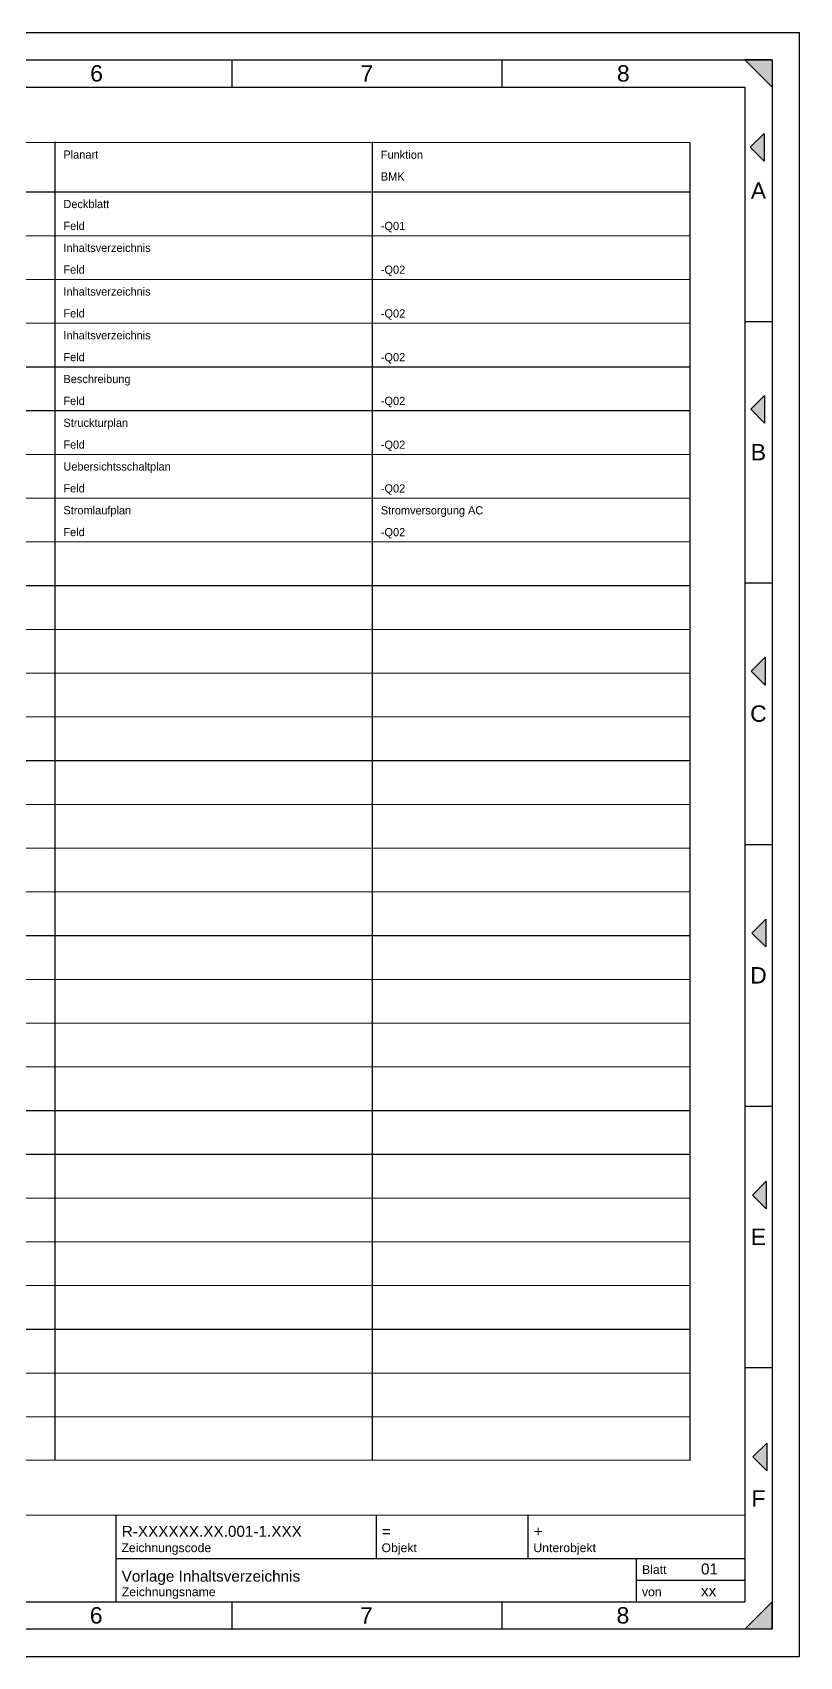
# Model space of a CAD drawing. Header units: millimetres. Extents: x 0 to 420, y 0 to 297.
# Drawn here: x 279.9 to 420, y 0 to 297 of the extents above; entities that cross this region are included whole.
import ezdxf

# ---------------------------------------------------------------- set-up
doc = ezdxf.new("R2010")
doc.units = ezdxf.units.MM
for name, color, linetype, true_color in [('Blatt beschnitten', 2, 'Continuous', 0xffff00), ('Einpassen', 1, 'Continuous', 0xff0000), ('PK Text Vorgabe', 1, 'Continuous', 0xff0000), ('Plankopf_elt', 5, 'Continuous', 0x0000ff), ('Rahmen Doppelt', 3, 'Continuous', 0x00ff00), ('Rahmen Raster', 3, 'Continuous', 0x00ff00), ('Rahmen Raster Text', 3, 'Continuous', 0x00ff00), ('Tabelle', 5, 'Continuous', 0x0000ff), ('Tabelle Text Vorgabe', 5, 'Continuous', 0x0000ff)]:
    doc.layers.add(name, color=color, linetype=linetype, true_color=true_color)
doc.layers.add('PK Text ausgefuellt', color=94, linetype='Continuous', lineweight=25, true_color=0x008000)
doc.styles.add('textstyle121', font='')
doc.styles.add('textstyle123', font='')
doc.styles.add('textstyle125', font='')
doc.styles.add('textstyle127', font='')
doc.styles.add('textstyle128', font='')
doc.styles.add('textstyle129', font='')
doc.styles.add('textstyle131', font='')
doc.styles.add('textstyle132', font='')
doc.styles.add('textstyle133', font='')
doc.styles.add('textstyle134', font='')
doc.styles.add('textstyle135', font='')
doc.styles.add('textstyle137', font='')
doc.styles.add('textstyle157', font='')
doc.styles.add('textstyle158', font='')
doc.styles.add('textstyle16', font='')
doc.styles.add('textstyle160', font='')
doc.styles.add('textstyle161', font='')
doc.styles.add('textstyle162', font='')
doc.styles.add('textstyle163', font='')
doc.styles.add('textstyle164', font='')
doc.styles.add('textstyle165', font='')
doc.styles.add('textstyle167', font='')
doc.styles.add('textstyle17', font='')
doc.styles.add('textstyle172', font='')
doc.styles.add('textstyle173', font='')
doc.styles.add('textstyle174', font='')
doc.styles.add('textstyle18', font='')
doc.styles.add('textstyle19', font='')
doc.styles.add('textstyle22', font='')
doc.styles.add('textstyle42', font='')
doc.styles.add('textstyle43', font='')
doc.styles.add('textstyle45', font='')
doc.styles.add('textstyle67', font='')
doc.styles.add('textstyle68', font='')
doc.styles.add('textstyle69', font='')
doc.styles.add('textstyle70', font='')
doc.styles.add('textstyle71', font='')
doc.styles.add('textstyle72', font='')
doc.styles.add('textstyle73', font='')
doc.styles.add('textstyle74', font='')
doc.styles.add('textstyle75', font='')
doc.styles.add('textstyle76', font='')
doc.styles.add('textstyle77', font='')
doc.styles.add('textstyle78', font='')
doc.styles.add('textstyle79', font='')
doc.styles.add('textstyle80', font='')
doc.styles.add('textstyle81', font='')
doc.styles.add('textstyle82', font='')
doc.styles.add('textstyle95', font='')
doc.styles.add('textstyle96', font='')
doc.styles.add('textstyle97', font='')
doc.styles.add('textstyle98', font='')
doc.styles.get('textstyle121').set_extended_font_data('Liberation Sans')
doc.styles.get('textstyle123').set_extended_font_data('Liberation Sans')
doc.styles.get('textstyle125').set_extended_font_data('Liberation Sans')
doc.styles.get('textstyle127').set_extended_font_data('Liberation Sans')
doc.styles.get('textstyle128').set_extended_font_data('Liberation Sans')
doc.styles.get('textstyle129').set_extended_font_data('Liberation Sans')
doc.styles.get('textstyle131').set_extended_font_data('Liberation Sans')
doc.styles.get('textstyle132').set_extended_font_data('Liberation Sans')
doc.styles.get('textstyle133').set_extended_font_data('Liberation Sans')
doc.styles.get('textstyle134').set_extended_font_data('Liberation Sans')
doc.styles.get('textstyle135').set_extended_font_data('Liberation Sans')
doc.styles.get('textstyle137').set_extended_font_data('Liberation Sans')
doc.styles.get('textstyle157').set_extended_font_data('Liberation Sans')
doc.styles.get('textstyle158').set_extended_font_data('Liberation Sans')
doc.styles.get('textstyle16').set_extended_font_data('FreeMono')
doc.styles.get('textstyle160').set_extended_font_data('Liberation Sans')
doc.styles.get('textstyle161').set_extended_font_data('Liberation Sans')
doc.styles.get('textstyle162').set_extended_font_data('Liberation Sans')
doc.styles.get('textstyle163').set_extended_font_data('Liberation Sans')
doc.styles.get('textstyle164').set_extended_font_data('Liberation Sans')
doc.styles.get('textstyle165').set_extended_font_data('Liberation Sans')
doc.styles.get('textstyle167').set_extended_font_data('Liberation Sans')
doc.styles.get('textstyle17').set_extended_font_data('FreeMono')
doc.styles.get('textstyle172').set_extended_font_data('Liberation Sans')
doc.styles.get('textstyle173').set_extended_font_data('Liberation Sans')
doc.styles.get('textstyle174').set_extended_font_data('Liberation Sans')
doc.styles.get('textstyle18').set_extended_font_data('FreeMono')
doc.styles.get('textstyle19').set_extended_font_data('FreeMono')
doc.styles.get('textstyle22').set_extended_font_data('FreeMono')
doc.styles.get('textstyle42').set_extended_font_data('FreeMono')
doc.styles.get('textstyle43').set_extended_font_data('FreeMono')
doc.styles.get('textstyle45').set_extended_font_data('FreeMono')
doc.styles.get('textstyle67').set_extended_font_data('FreeMono')
doc.styles.get('textstyle68').set_extended_font_data('FreeMono')
doc.styles.get('textstyle69').set_extended_font_data('FreeMono')
doc.styles.get('textstyle70').set_extended_font_data('FreeMono')
doc.styles.get('textstyle71').set_extended_font_data('FreeMono')
doc.styles.get('textstyle72').set_extended_font_data('FreeMono')
doc.styles.get('textstyle73').set_extended_font_data('FreeMono')
doc.styles.get('textstyle74').set_extended_font_data('FreeMono')
doc.styles.get('textstyle75').set_extended_font_data('FreeMono')
doc.styles.get('textstyle76').set_extended_font_data('FreeMono')
doc.styles.get('textstyle77').set_extended_font_data('FreeMono')
doc.styles.get('textstyle78').set_extended_font_data('FreeMono')
doc.styles.get('textstyle79').set_extended_font_data('FreeMono')
doc.styles.get('textstyle80').set_extended_font_data('FreeMono')
doc.styles.get('textstyle81').set_extended_font_data('FreeMono')
doc.styles.get('textstyle82').set_extended_font_data('FreeMono')
doc.styles.get('textstyle95').set_extended_font_data('FreeMono')
doc.styles.get('textstyle96').set_extended_font_data('FreeMono')
doc.styles.get('textstyle97').set_extended_font_data('FreeMono')
doc.styles.get('textstyle98').set_extended_font_data('FreeMono')

msp = doc.modelspace()

# ---------------------------------------------------------------- hatches: boundary and pattern name
at = {"layer": 'Einpassen'}
for points in [[(413.53, 278.53), (411, 276), (413.53, 273.47)], [(413.63, 230.63), (411.1, 228.1), (413.63, 225.56)], [(413.73, 182.73), (411.19, 180.2), (413.73, 177.66)], [(413.82, 134.83), (411.29, 132.3), (413.82, 129.76)], [(413.92, 86.93), (411.39, 84.39), (413.92, 81.86)], [(414.02, 39.03), (411.48, 36.49), (414.02, 33.96)]]:
    msp.add_hatch(color=256, dxfattribs=at).paths.add_polyline_path(points)
at = {"layer": 'Rahmen Raster Text'}
for points in [[(415, 292), (410, 292), (415, 287)], [(415, 5), (415, 10), (410, 5)], [(415, 5), (415, 10), (410, 5)]]:
    msp.add_hatch(color=256, dxfattribs=at).paths.add_polyline_path(points)

# ---------------------------------------------------------------- linework, layer by layer
at = {"layer": 'Blatt beschnitten'}
for p, q in [((0, 297), (420, 297)), ((420, 0), (420, 297)), ((0, 0), (420, 0))]:
    msp.add_line(p, q, dxfattribs=at)
at = {"layer": 'Einpassen'}
for p, q in [((413.53, 278.53), (411, 276)), ((413.53, 278.53), (413.53, 273.47)), ((411, 276), (413.53, 273.47)), ((413.63, 230.63), (411.1, 228.1)), ((413.63, 230.63), (413.63, 225.56)), ((411.1, 228.1), (413.63, 225.56)), ((413.73, 182.73), (411.19, 180.2)), ((413.73, 182.73), (413.73, 177.66)), ((411.19, 180.2), (413.73, 177.66)), ((413.82, 134.83), (411.29, 132.3)), ((413.82, 134.83), (413.82, 129.76)), ((411.29, 132.3), (413.82, 129.76)), ((413.92, 86.93), (411.39, 84.39)), ((413.92, 86.93), (413.92, 81.86)), ((411.39, 84.39), (413.92, 81.86)), ((414.02, 39.03), (411.48, 36.49)), ((414.02, 39.03), (414.02, 33.96)), ((411.48, 36.49), (414.02, 33.96))]:
    msp.add_line(p, q, dxfattribs=at)
at = {"layer": 'Plankopf_elt'}
for p, q in [((25, 25.96), (410, 25.84)), ((295.16, 21.88), (295.16, 25.84)), ((342.68, 17.92), (342.68, 25.84)), ((370.4, 17.92), (370.4, 25.84)), ((410, 25.84), (410, 10)), ((295.16, 17.92), (295.16, 21.88)), ((295.16, 13.96), (295.16, 17.92)), ((295.16, 17.92), (410, 17.92)), ((390.2, 13.96), (390.2, 17.92)), ((295.16, 10), (295.16, 13.96)), ((390.2, 10), (390.2, 13.96)), ((390.2, 13.96), (410, 13.96)), ((229.95, 10), (295.16, 10)), ((295.16, 10), (390.2, 10)), ((390.2, 10), (410, 10))]:
    msp.add_line(p, q, dxfattribs=at)
at = {"layer": 'Rahmen Doppelt'}
for p, q in [((20, 292), (415, 292)), ((415, 292), (415, 5)), ((25, 287), (410, 287)), ((410, 287), (410, 25.84)), ((415, 5), (20, 5))]:
    msp.add_line(p, q, dxfattribs=at)
at = {"layer": 'Rahmen Raster'}
for p, q in [((316.25, 292), (316.25, 287)), ((365.62, 292), (365.62, 287)), ((410, 244.17), (415, 244.17)), ((410, 196.33), (415, 196.33)), ((410, 148.5), (415, 148.5)), ((410, 100.67), (415, 100.67)), ((410, 52.83), (415, 52.83)), ((316.25, 10), (316.25, 5)), ((365.62, 10), (365.62, 5))]:
    msp.add_line(p, q, dxfattribs=at)
at = {"layer": 'Rahmen Raster Text'}
for p, q in [((415, 292), (410, 292)), ((415, 287), (410, 292)), ((415, 292), (415, 287)), ((410, 5), (415, 10)), ((410, 5), (415, 10)), ((415, 5), (415, 10)), ((415, 5), (415, 10)), ((415, 5), (410, 5)), ((415, 5), (410, 5))]:
    msp.add_line(p, q, dxfattribs=at)
at = {"layer": 'Tabelle'}
for p, q in [((35, 277), (400.01, 276.88)), ((284, 36), (284, 277)), ((342, 36), (342, 277)), ((400, 35.84), (400.01, 276.88)), ((35, 267.96), (400.01, 267.84)), ((35, 259.96), (400.01, 259.84)), ((35, 251.96), (400.01, 251.84)), ((35, 243.96), (400.01, 243.84)), ((35, 235.96), (400.01, 235.84)), ((35, 227.96), (400.01, 227.84)), ((35, 219.96), (400.01, 219.84)), ((35, 211.96), (400.01, 211.84)), ((35, 203.96), (400.01, 203.84)), ((35, 195.96), (400.01, 195.84)), ((35, 187.96), (400.01, 187.84)), ((35, 179.96), (400.01, 179.84)), ((35, 171.96), (400.01, 171.84)), ((34.99, 163.96), (400.01, 163.84)), ((34.99, 155.96), (400, 155.84)), ((34.99, 147.96), (400, 147.84)), ((34.99, 139.96), (400, 139.84)), ((34.99, 131.96), (400, 131.84)), ((34.99, 123.96), (400, 123.84)), ((34.99, 115.96), (400, 115.84)), ((34.99, 107.96), (400, 107.84)), ((34.99, 99.96), (400, 99.84)), ((34.99, 91.96), (400, 91.84)), ((34.99, 83.96), (400, 83.84)), ((34.99, 75.96), (400, 75.84)), ((34.99, 67.96), (400, 67.84)), ((34.99, 59.96), (400, 59.84)), ((34.99, 51.96), (400, 51.84)), ((34.99, 43.96), (400, 43.84)), ((400, 35.84), (34.99, 35.96))]:
    msp.add_line(p, q, dxfattribs=at)

# ---------------------------------------------------------------- texts
at = {"layer": 'PK Text ausgefuellt', "char_height": 2, "attachment_point": 4}
for s, insert, style in [('R-XXXXXX.XX.001-1.XXX', (296.16, 22.88), 'textstyle161'), ('=', (343.69, 22.88), 'textstyle163'), ('+', (371.44, 22.88), 'textstyle162'), ('Vorlage Inhaltsverzeichnis', (296.15, 14.39), 'textstyle160'), ('01', (402, 16), 'textstyle157'), ('xx', (402, 12), 'textstyle158')]:
    msp.add_mtext(s, dxfattribs=dict(at, insert=insert, style=style))
at = {"layer": 'PK Text Vorgabe', "char_height": 1.6, "attachment_point": 1}
for s, insert, style in [('Zeichnungscode', (296.1, 20.69), 'textstyle174'), ('Objekt', (343.63, 20.69), 'textstyle173'), ('Unterobjekt', (371.38, 20.69), 'textstyle165'), ('Blatt', (391.23, 16.7), 'textstyle164'), ('Zeichnungsname', (296.17, 12.63), 'textstyle172'), ('von', (391.21, 12.63), 'textstyle167')]:
    msp.add_mtext(s, dxfattribs=dict(at, insert=insert, style=style))
at = {"layer": 'Rahmen Raster Text', "char_height": 3, "attachment_point": 5}
for s, insert, style in [('6', (291.56, 289.5), 'textstyle132'), ('8', (387.81, 289.5), 'textstyle129'), ('7', (340.94, 289.5), 'textstyle134'), ('A', (412.5, 268.08), 'textstyle131'), ('B', (412.5, 220.25), 'textstyle125'), ('C', (412.5, 172.42), 'textstyle127'), ('D', (412.5, 124.58), 'textstyle121'), ('E', (412.5, 76.75), 'textstyle123'), ('F', (412.5, 28.92), 'textstyle137'), ('6', (291.49, 7.51), 'textstyle133'), ('7', (340.86, 7.51), 'textstyle135'), ('8', (387.74, 7.51), 'textstyle128')]:
    msp.add_mtext(s, dxfattribs=dict(at, insert=insert, style=style))
at = {"layer": 'Tabelle Text Vorgabe', "char_height": 1.5, "attachment_point": 1}
for s, insert, style in [('Planart', (285.5, 275.42), 'textstyle43'), ('Funktion', (343.5, 275.4), 'textstyle42'), ('BMK', (343.5, 271.41), 'textstyle45'), ('Deckblatt', (285.5, 266.38), 'textstyle22'), ('Feld', (285.5, 262.39), 'textstyle17'), ('-Q01', (343.5, 262.37), 'textstyle80'), ('Inhaltsverzeichnis', (285.5, 258.38), 'textstyle79'), ('Feld', (285.5, 254.39), 'textstyle16'), ('-Q02', (343.5, 254.37), 'textstyle74'), ('Inhaltsverzeichnis', (285.5, 250.38), 'textstyle82'), ('Feld', (285.5, 246.39), 'textstyle18'), ('-Q02', (343.5, 246.37), 'textstyle73'), ('Inhaltsverzeichnis', (285.5, 242.38), 'textstyle81'), ('Feld', (285.5, 238.39), 'textstyle19'), ('-Q02', (343.5, 238.37), 'textstyle68'), ('Beschreibung', (285.5, 234.38), 'textstyle76'), ('Feld', (285.5, 230.39), 'textstyle77'), ('-Q02', (343.5, 230.37), 'textstyle67'), ('Struckturplan', (285.5, 226.38), 'textstyle75'), ('Feld', (285.5, 222.39), 'textstyle72'), ('-Q02', (343.5, 222.37), 'textstyle70'), ('Uebersichtsschaltplan', (285.5, 218.38), 'textstyle78'), ('Feld', (285.5, 214.39), 'textstyle71'), ('-Q02', (343.5, 214.37), 'textstyle69'), ('Stromlaufplan', (285.5, 210.38), 'textstyle98'), ('Stromversorgung AC', (343.5, 210.36), 'textstyle96'), ('Feld', (285.5, 206.39), 'textstyle97'), ('-Q02', (343.5, 206.37), 'textstyle95')]:
    msp.add_mtext(s, dxfattribs=dict(at, insert=insert, style=style))

doc.saveas('drawing.dxf')
